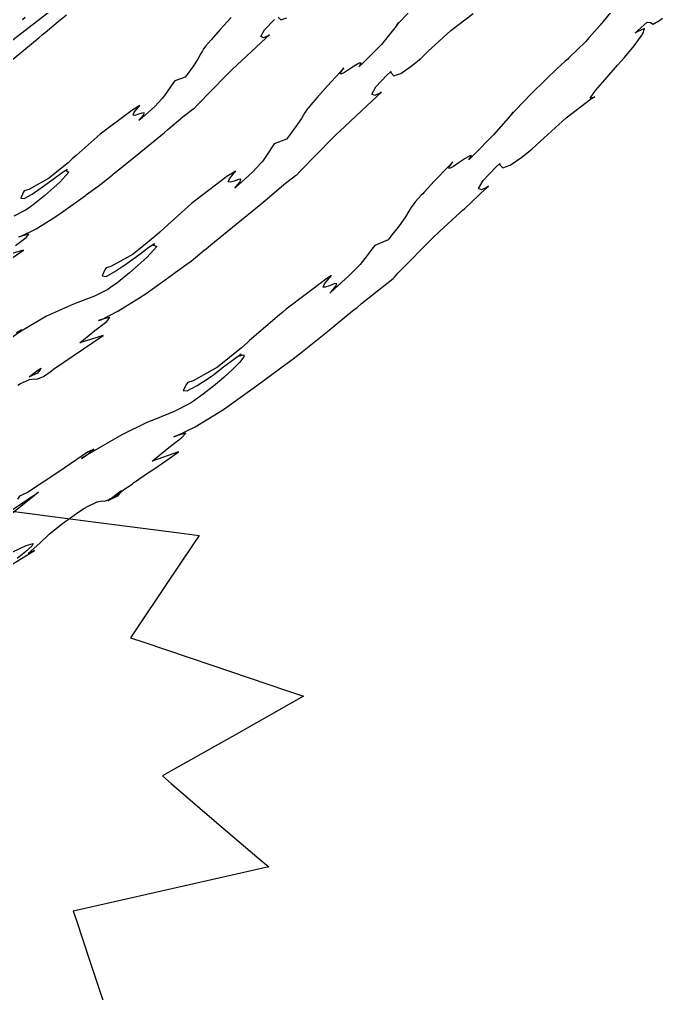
# Model space of a CAD drawing. Extents: x 85 to 270, y 27 to 328.
# Drawn here: x 201.86 to 225.99, y 83.02 to 119.61 of the extents above; entities that cross this region are included whole.
import ezdxf

# ---------------------------------------------------------------- set-up
doc = ezdxf.new("R2010")
doc.units = 0
doc.header["$MEASUREMENT"] = 0

msp = doc.modelspace()

# ---------------------------------------------------------------- linework, layer by layer
at = {"color": 7}
msp.add_lwpolyline([(154.85, 116.629), (159.315, 115.07), (164.439, 113.892), (170.1, 113.149), (174.657, 112.889), (176.177, 112.889), (177.695, 112.889), (182.252, 113.149), (187.913, 113.892), (193.037, 115.07), (197.502, 116.629), (201.185, 118.518), (203.968, 120.688)], dxfattribs=at)
at = {"color": 32}
for points in [[(216.657, 120.081), (216.166, 119.557), (216.006, 119.379), (216.076, 119.485), (215.996, 119.353), (215.441, 118.671), (214.744, 117.97), (214.595, 117.828), (214.618, 117.86), (214.676, 117.967), (214.61, 117.967), (214.45, 117.876), (214.247, 117.744), (214.049, 117.621), (213.914, 117.555), (213.89, 117.596), (213.991, 117.747), (214.03, 117.792), (213.877, 117.622), (213.417, 117.114), (213.024, 116.673), (212.79, 116.404), (212.688, 116.282), (212.655, 116.24), (212.629, 116.203), (212.557, 116.085), (212.439, 115.888), (212.233, 115.586), (211.968, 115.229), (211.879, 115.112), (211.42, 114.935), (211.366, 114.865), (211.176, 114.574), (211.005, 114.318), (210.961, 114.264), (210.917, 114.212), (210.595, 113.877), (210.079, 113.401), (209.939, 113.278), (209.992, 113.336), (210.144, 113.517), (210.166, 113.605), (210.07, 113.597), (209.915, 113.542), (209.766, 113.495), (209.684, 113.506), (209.732, 113.628), (209.91, 113.844), (209.973, 113.911), (209.637, 113.709), (208.306, 112.7), (207.293, 111.778), (207.117, 111.618), (206.94, 111.46), (206.123, 110.79), (205.289, 110.333), (205.104, 110.279), (205.058, 110.21), (204.96, 109.974), (205.102, 109.955), (205.439, 110.138), (205.88, 110.437), (206.335, 110.771), (206.711, 111.053), (206.919, 111.199), (206.883, 111.142), (206.868, 111.125), (206.893, 111.136), (207.008, 111.082), (206.634, 110.667), (205.99, 110.094), (205.49, 109.694), (205.317, 109.573), (205.169, 109.464), (204.666, 109.221), (203.878, 108.92), (202.865, 108.463), (201.858, 107.86), (201.542, 107.633)], [(201.232, 117.811), (202.591, 118.93), (202.707, 119.027), (202.821, 119.125), (203.301, 119.535), (203.623, 119.786)], [(201.436, 99.0604), (202.424, 99.6597), (202.178, 99.5535), (202.292, 99.6474), (202.621, 99.9423), (202.984, 100.281), (203.472, 100.681), (204.085, 101.112), (204.294, 101.247), (204.41, 101.315), (204.774, 101.491), (204.968, 101.53), (205.062, 101.516), (205.204, 101.574), (205.246, 101.6), (205.246, 101.6), (205.365, 101.644), (205.678, 101.874), (205.776, 101.953), (205.776, 101.953), (206.048, 102.131), (206.092, 102.165), (206.137, 102.201), (206.736, 102.614), (206.798, 102.658), (206.93, 102.747), (207.508, 103.143), (207.822, 103.364), (207.822, 103.364), (206.834, 103.011), (206.983, 103.148), (207.457, 103.528), (207.953, 103.907), (208.093, 104.069), (207.754, 103.972), (207.646, 103.929), (207.75, 103.965), (208.452, 104.313), (209.346, 104.855), (209.55, 104.987), (209.743, 105.12), (210.797, 105.883), (211.905, 106.697), (212.126, 106.856), (212.354, 107.032), (213.417, 107.892), (214.357, 108.664), (214.525, 108.796), (214.691, 108.938), (215.401, 109.507), (215.882, 109.882), (215.936, 109.926), (216.058, 110.076), (217.416, 111.452), (217.558, 111.584), (217.628, 111.656), (218.396, 112.36), (218.476, 112.43), (218.554, 112.502), (219.376, 113.269), (219.464, 113.348), (219.403, 113.305), (219.196, 113.207), (219.079, 113.255), (219.258, 113.561), (219.721, 114.045), (219.887, 114.194), (219.887, 114.154), (219.992, 114.031), (220.278, 114.133), (220.705, 114.434), (221.098, 114.756), (221.228, 114.865), (221.412, 115.033), (222.377, 115.915), (223.29, 116.621), (223.449, 116.699), (223.413, 116.678), (223.281, 116.66), (223.479, 116.946), (223.909, 117.443), (224.306, 117.89), (224.437, 118.04), (224.561, 118.183), (224.926, 118.623), (225.257, 119.072), (225.309, 119.271), (225.045, 119.152), (224.966, 119.098), (225.071, 119.209), (225.418, 119.509), (225.544, 119.499), (225.636, 119.43), (225.91, 119.594), (225.99, 119.662)], [(209.802, 119.687), (209.393, 119.232), (209.047, 118.848), (208.846, 118.614), (208.762, 118.503), (208.738, 118.463), (208.718, 118.43), (208.662, 118.328), (208.562, 118.15), (208.382, 117.873), (208.148, 117.547), (208.069, 117.439), (207.68, 117.299), (207.636, 117.238), (207.301, 116.753), (207.257, 116.699), (207.213, 116.647), (206.93, 116.338), (206.471, 115.923), (206.339, 115.817), (206.386, 115.867), (206.518, 116.027), (206.538, 116.104), (206.452, 116.096), (206.317, 116.047), (206.186, 116.005), (206.116, 116.016), (206.16, 116.126), (206.319, 116.32), (206.375, 116.381), (206.074, 116.196), (204.88, 115.298), (203.984, 114.502), (203.835, 114.37), (203.676, 114.23), (202.948, 113.639), (202.202, 113.225), (202.035, 113.171), (201.993, 113.111), (201.9, 112.901), (202.025, 112.886), (202.325, 113.05), (202.719, 113.318), (203.124, 113.612), (203.459, 113.86), (203.641, 113.986), (203.604, 113.928), (203.589, 113.911), (203.609, 113.921), (203.71, 113.871), (203.375, 113.502), (202.803, 112.995), (202.365, 112.644), (202.212, 112.536), (202.084, 112.441), (201.643, 112.227)], [(224.145, 120.007), (223.647, 119.399), (223.238, 118.93), (223.168, 118.85), (223.096, 118.772), (222.479, 118.164), (222.426, 118.11), (222.33, 118.029), (222.046, 117.776), (221.605, 117.361), (221.047, 116.801), (220.492, 116.222), (220.31, 116.028), (220.38, 116.134), (220.282, 116.002), (219.644, 115.274), (218.881, 114.494), (218.722, 114.336), (218.75, 114.372), (218.819, 114.492), (218.753, 114.489), (218.579, 114.385), (218.356, 114.234), (218.141, 114.092), (217.992, 114.014), (217.967, 114.052), (218.08, 114.215), (218.123, 114.264), (217.981, 114.115), (217.425, 113.532), (217.047, 113.127), (216.994, 113.065), (216.932, 113.005), (216.716, 112.766), (216.588, 112.598), (216.57, 112.572), (216.543, 112.533), (216.47, 112.409), (216.34, 112.193), (216.102, 111.858), (215.794, 111.465), (215.688, 111.337), (215.194, 111.125), (215.121, 111.031), (214.909, 110.746), (214.638, 110.411), (214.221, 109.984), (213.683, 109.488), (213.501, 109.325), (213.561, 109.39), (213.734, 109.593), (213.764, 109.689), (213.662, 109.675), (213.495, 109.609), (213.334, 109.55), (213.247, 109.555), (213.303, 109.685), (213.501, 109.922), (213.571, 109.996), (213.385, 109.882), (211.86, 108.726), (211.737, 108.62), (211.613, 108.515), (210.493, 107.545), (210.396, 107.457), (210.193, 107.28), (209.285, 106.545), (208.377, 106.036), (208.175, 105.974), (208.121, 105.906), (207.998, 105.671), (208.147, 105.658), (208.521, 105.857), (208.898, 106.101), (209.021, 106.186), (209.145, 106.279), (209.518, 106.561), (209.937, 106.879), (210.172, 107.045), (210.131, 106.98), (210.115, 106.962), (210.152, 106.981), (210.28, 107.016), (210.271, 106.932), (210.119, 106.74), (209.859, 106.473), (209.521, 106.161), (209.142, 105.836), (208.752, 105.529), (208.479, 105.33), (208.385, 105.268), (208.27, 105.19), (207.658, 104.886), (206.956, 104.6), (206.798, 104.528), (206.638, 104.468), (205.692, 104.009), (204.479, 103.303), (204.188, 103.117), (204.249, 103.152), (204.417, 103.281), (204.586, 103.427), (204.647, 103.47), (204.409, 103.356), (203.331, 102.616), (202.15, 101.838), (201.859, 101.706), (201.775, 101.59)], [(201.789, 105.869), (201.896, 105.929), (202.233, 106.081), (202.41, 106.116), (202.487, 106.097), (202.601, 106.132), (202.635, 106.15), (202.635, 106.15), (202.75, 106.192), (203.042, 106.398), (203.13, 106.469), (205, 107.738), (204.118, 107.457), (204.253, 107.579), (204.683, 107.921), (205.131, 108.264), (205.248, 108.414), (204.927, 108.339), (204.823, 108.303), (204.92, 108.33), (205.549, 108.647), (206.339, 109.141), (206.515, 109.255), (206.604, 109.317), (207.548, 109.996), (207.646, 110.067), (207.698, 110.103), (208.191, 110.455), (208.245, 110.49), (208.297, 110.534), (208.791, 110.94), (208.844, 110.985), (209.037, 111.143), (209.985, 111.919), (210.847, 112.626), (210.997, 112.748), (211.146, 112.872), (211.777, 113.406), (212.212, 113.745), (212.266, 113.771), (212.38, 113.903), (213.615, 115.165), (213.747, 115.288), (213.88, 115.412), (215.281, 116.735), (215.441, 116.876), (215.385, 116.837), (215.193, 116.754), (215.074, 116.801), (215.228, 117.08), (215.645, 117.518), (215.794, 117.651), (215.797, 117.612), (215.907, 117.497), (216.173, 117.581), (216.557, 117.85), (216.913, 118.149), (217.029, 118.251), (217.187, 118.401), (218.047, 119.2), (218.889, 119.838)], [(202.07, 119.68), (201.965, 119.592), (202.005, 119.634)], [(211.563, 119.695), (211.661, 119.592), (211.895, 119.666)], [(201.699, 111.115), (202.102, 111.417), (202.205, 111.545), (201.917, 111.475), (201.825, 111.442), (201.913, 111.47), (202.476, 111.748), (203.182, 112.185), (203.34, 112.29), (203.419, 112.343), (204.249, 112.934), (204.329, 112.995), (204.373, 113.031), (204.814, 113.348), (204.858, 113.382), (204.91, 113.418), (205.343, 113.772), (205.387, 113.807), (205.563, 113.949), (206.405, 114.636), (207.161, 115.254), (207.293, 115.358), (207.425, 115.474), (207.989, 115.95), (208.377, 116.25), (208.421, 116.276), (208.518, 116.391), (209.611, 117.511), (209.726, 117.615), (209.841, 117.731), (211.102, 118.904), (211.244, 119.027), (211.193, 118.994), (211.019, 118.925), (210.911, 118.97), (211.049, 119.221), (211.425, 119.612)], [(200.342, 109.82), (202.001, 110.949), (201.19, 110.702)], [(201.748, 107.792), (201.885, 107.915), (201.929, 107.95), (201.727, 107.836)], [(201.577, 101.185), (202.194, 101.601), (202.248, 101.636), (202.3, 101.672), (202.565, 101.847), (202.565, 101.847), (202.423, 101.732), (200.959, 100.56)], [(201.374, 101.169), (204.435, 100.764), (207.848, 100.323), (208.598, 100.225), (208.385, 99.9077), (207.336, 98.3424), (206.251, 96.7232), (206.022, 96.3785), (206.524, 96.212), (209.069, 95.352), (211.878, 94.404), (212.513, 94.1917), (212.046, 93.9271), (209.827, 92.6663), (207.662, 91.4411), (207.221, 91.1931), (207.548, 90.9119), (209.161, 89.523), (210.845, 88.0801), (211.208, 87.7715), (210.546, 87.6226), (204.477, 86.2461), (203.87, 86.1138), (203.976, 85.7966), (204.495, 84.2313), (205.052, 82.5419)], [(201.6, 99.6061), (202.106, 99.847), (202.364, 99.9243), (202.319, 99.8209), (202.084, 99.6075), (201.767, 99.3553)]]:
    msp.add_lwpolyline(points, dxfattribs=at)
for points in [[(202.53, 106.327), (202.212, 106.186), (202.295, 106.251), (202.548, 106.441), (202.661, 106.509), (202.628, 106.449), (202.554, 106.358), (202.53, 106.327)], [(205.529, 101.706), (205.176, 101.53), (205.27, 101.606), (205.554, 101.826), (205.683, 101.909), (205.648, 101.848), (205.558, 101.742), (205.529, 101.706)]]:
    msp.add_lwpolyline(points, close=True, dxfattribs=at)

doc.saveas('drawing.dxf')
